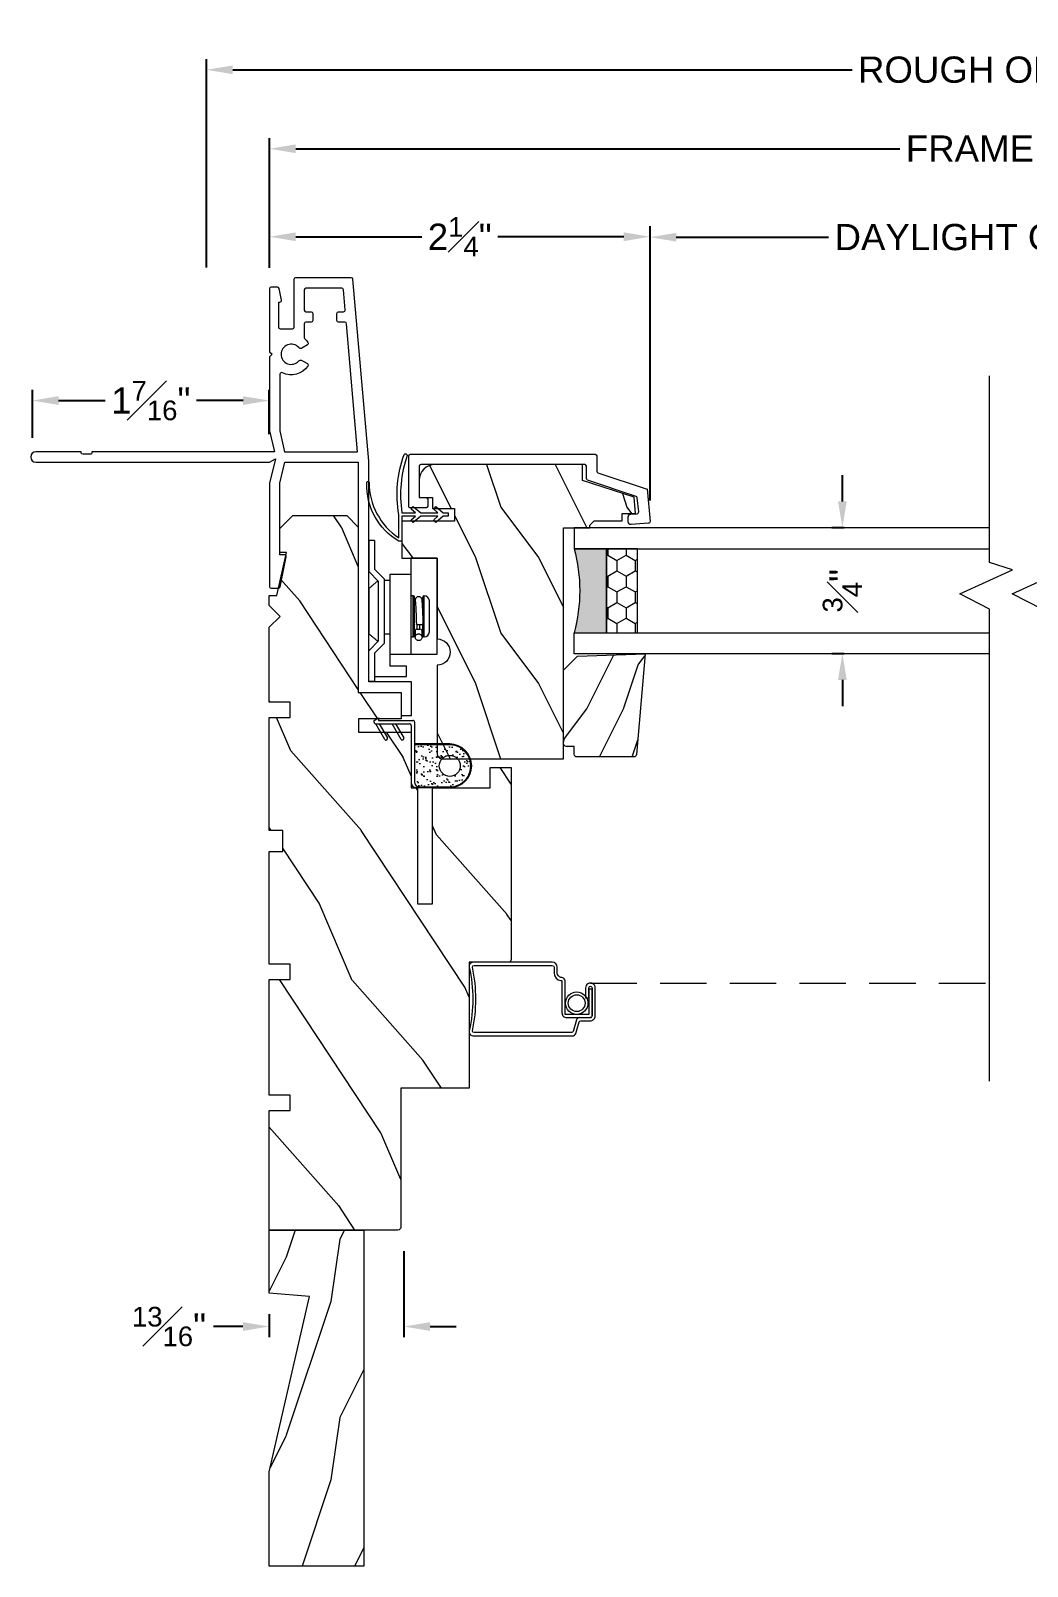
# Model space of a CAD drawing. Extents: x 73.7 to 85.4, y 9.6 to 19.6.
# Drawn here: x 73.71 to 79.63, y 10.5 to 19.63 of the extents above; entities that cross this region are included whole.
import ezdxf

# ---------------------------------------------------------------- set-up
doc = ezdxf.new("R2010")
doc.units = 0
doc.header["$MEASUREMENT"] = 0
doc.linetypes.add('DASHED', pattern=[0.4144736842105268, 0.2763157894736845, -0.1381578947368423])
doc.layers.get('0').update_dxf_attribs({"linetype": 'CONTINUOUS'})
doc.layers.get('DEFPOINTS').update_dxf_attribs({"linetype": 'CONTINUOUS'})
doc.layers.add('DIM', color=7, linetype='CONTINUOUS', lineweight=13)
doc.layers.add('PRODUCTS', color=7, linetype='CONTINUOUS', lineweight=13)
doc.styles.get("Standard").update_dxf_attribs({"font": 'arial.ttf'})
doc.dimstyles.get("Standard").update_dxf_attribs({"dimscale": 0, "dimtxt": 0.156, "dimasz": 0.156, "dimexe": 0.063, "dimexo": 0.125, "dimgap": 0.05, "dimtad": 0, "dimdec": 4, "dimzin": 0, "dimdsep": 46, "dimlunit": 4, "dimtxsty": 'Standard', "dimcen": 0.09, "dimclrd": 256, "dimclre": 256, "dimclrt": 256, "dimadec": 0, "dimazin": 0, "dimtfac": 0.75, "dimtdec": 4, "dimtix": 1, "dimtofl": 0, "dimtmove": 0, "dimatfit": 1, "dimfxl": 1, "dimfrac": 1, "dimtolj": 1, "dimtzin": 5, "dimarcsym": 0})

# ---------------------------------------------------------------- blocks, each defined once
blk = doc.blocks.new('*D16')
at = {"layer": 'DEFPOINTS', "color": 0, "ltscale": 2, "transparency": 16777216}
for p in [(75.12571604036648, 18.93250687789572), (75.12571604036648, 18.10010122941723), (84.00089860028726, 18.10010122941722)]:
    blk.add_point(p, dxfattribs=at)
at = {"layer": 'DIM', "lineweight": -2, "ltscale": 2, "transparency": 16777216}
for p, q in [((75.12571604036648, 18.22510122941723), (75.12571604036648, 18.99550687789571)), ((75.28171604036649, 18.93250687789572), (78.8742487989548, 18.93250687789572)), ((83.84489860028725, 18.93250687789572), (80.25236339649913, 18.93250687789572)), ((84.00089860028726, 18.22510122941722), (84.00089860028726, 18.99550687789571))]:
    blk.add_line(p, q, dxfattribs=at)
at = {"layer": 'DIM', "ltscale": 2, "transparency": 16777216}
for points in [[(75.28171604036649, 18.95850687789572), (75.28171604036649, 18.90650687789572), (75.12571604036648, 18.93250687789572)], [(83.84489860028725, 18.95850687789572), (83.84489860028725, 18.90650687789572), (84.00089860028726, 18.93250687789572)]]:
    blk.add_solid(points, dxfattribs=at)
at = {"layer": 'DIM', "ltscale": 2, "transparency": 16777216, "insert": (79.56330609772697, 18.93250687789572), "char_height": 0.156, "attachment_point": 5}
blk.add_mtext('\\A1;FRAME SIZE', dxfattribs=at)
blk = doc.blocks.new('*D17')
at = {"layer": 'DEFPOINTS', "color": 0, "ltscale": 2, "transparency": 16777216}
for p in [(84.3778749462655, 19.40202934499404), (74.75069482613033, 18.10089337408036), (84.3778749462655, 18.11034439579833)]:
    blk.add_point(p, dxfattribs=at)
at = {"layer": 'DIM', "lineweight": -2, "ltscale": 2, "transparency": 16777216}
for p, q in [((74.75069482613033, 18.22589337408036), (74.75069482613033, 19.46502934499404)), ((84.3778749462655, 18.23534439579833), (84.3778749462655, 19.46502934499404)), ((74.90669482613033, 19.40202934499404), (78.5902895857696, 19.40202934499404)), ((84.22187494626549, 19.40202934499404), (80.53632505643807, 19.40202934499404))]:
    blk.add_line(p, q, dxfattribs=at)
at = {"layer": 'DIM', "ltscale": 2, "transparency": 16777216}
for points in [[(74.90669482613033, 19.42802934499404), (74.90669482613033, 19.37602934499404), (74.75069482613033, 19.40202934499404)], [(84.22187494626549, 19.42802934499404), (84.22187494626549, 19.37602934499404), (84.3778749462655, 19.40202934499404)]]:
    blk.add_solid(points, dxfattribs=at)
at = {"layer": 'DIM', "ltscale": 2, "transparency": 16777216, "insert": (79.56330732110384, 19.40202934499404), "char_height": 0.156, "attachment_point": 5}
blk.add_mtext('\\A1;ROUGH OPENING', dxfattribs=at)
blk = doc.blocks.new('*D9')
at = {"layer": 'DEFPOINTS', "color": 0, "ltscale": 2, "transparency": 16777216}
for p in [(75.12571604036648, 18.40924144789862), (75.12571604036648, 18.10010122941723), (77.38846290660926, 16.71559813427264)]:
    blk.add_point(p, dxfattribs=at)
at = {"layer": 'DIM', "lineweight": -2, "ltscale": 2, "transparency": 16777216}
for p, q in [((75.12571604036648, 18.22510122941723), (75.12571604036648, 18.47224144789862)), ((77.38846290660926, 16.84059813427264), (77.38846290660926, 18.47224144789862)), ((75.28171604036649, 18.40924144789862), (76.03068497144149, 18.40924144789862)), ((77.23246290660926, 18.40924144789862), (76.48349397553424, 18.40924144789862))]:
    blk.add_line(p, q, dxfattribs=at)
at = {"layer": 'DIM', "ltscale": 2, "transparency": 16777216}
for points in [[(75.28171604036649, 18.43524144789862), (75.28171604036649, 18.38324144789862), (75.12571604036648, 18.40924144789862)], [(77.23246290660926, 18.43524144789862), (77.23246290660926, 18.38324144789862), (77.38846290660926, 18.40924144789862)]]:
    blk.add_solid(points, dxfattribs=at)
at = {"layer": 'DIM', "ltscale": 2, "transparency": 16777216, "insert": (76.25708947348787, 18.40924144789862), "char_height": 0.156, "attachment_point": 5}
blk.add_mtext('\\A1;2{\\H0.750000x;\\S1#4;}"', dxfattribs=at)
blk = doc.blocks.new('*D10')
at = {"layer": 'DEFPOINTS', "color": 0, "ltscale": 2, "transparency": 16777216}
for p in [(78.6683036958294, 16.67872182194077), (78.53253925632471, 15.92874210641377), (78.66830642373836, 15.92874210641377)]:
    blk.add_point(p, dxfattribs=at)
at = {"layer": 'DIM', "lineweight": -2, "ltscale": 2, "transparency": 16777216}
for p, q in [((78.53253925632471, 16.83472182194076), (78.53253925632471, 16.99072182194077)), ((78.5433036958294, 16.67872182194077), (78.46953925632471, 16.67872182194077)), ((78.54330642373836, 15.92874210641377), (78.46953925632471, 15.92874210641377)), ((78.53253925632471, 15.77274210641377), (78.53253925632471, 15.61674210641377))]:
    blk.add_line(p, q, dxfattribs=at)
at = {"layer": 'DIM', "ltscale": 2, "transparency": 16777216}
for points in [[(78.50653925632471, 16.83472182194076), (78.5585392563247, 16.83472182194076), (78.53253925632471, 16.67872182194077)], [(78.50653925632471, 15.77274210641377), (78.5585392563247, 15.77274210641377), (78.53253925632471, 15.92874210641377)]]:
    blk.add_solid(points, dxfattribs=at)
at = {"layer": 'DIM', "ltscale": 2, "transparency": 16777216, "insert": (78.53253925632471, 16.30373196417728), "char_height": 0.156, "attachment_point": 5, "rotation": 90}
blk.add_mtext('\\A1;{\\H1x;{\\H0.750000x;\\S3#4;}"}', dxfattribs=at)
blk = doc.blocks.new('*D11')
at = {"layer": 'DEFPOINTS', "color": 0, "ltscale": 2, "transparency": 16777216}
for p in [(81.73815173404415, 18.40624651162197), (77.38846290660926, 16.71559813427264), (81.73815173404415, 16.71559813426897)]:
    blk.add_point(p, dxfattribs=at)
at = {"layer": 'DIM', "lineweight": -2, "ltscale": 2, "transparency": 16777216}
for p, q in [((77.38846290660926, 16.84059813427264), (77.38846290660926, 18.46924651162197)), ((81.73815173404415, 16.84059813426897), (81.73815173404415, 18.46924651162197)), ((77.54446290660927, 18.40624651162197), (78.45078344583831, 18.40624651162197)), ((81.58215173404415, 18.40624651162197), (80.67583119481512, 18.40624651162197))]:
    blk.add_line(p, q, dxfattribs=at)
at = {"layer": 'DIM', "ltscale": 2, "transparency": 16777216}
for points in [[(77.54446290660927, 18.43224651162197), (77.54446290660927, 18.38024651162197), (77.38846290660926, 18.40624651162197)], [(81.58215173404415, 18.43224651162197), (81.58215173404415, 18.38024651162197), (81.73815173404415, 18.40624651162197)]]:
    blk.add_solid(points, dxfattribs=at)
at = {"layer": 'DIM', "ltscale": 2, "transparency": 16777216, "insert": (79.56330732032671, 18.40624651162197), "char_height": 0.156, "attachment_point": 5}
blk.add_mtext('\\A1;DAYLIGHT OPENING', dxfattribs=at)
blk = doc.blocks.new('*D14')
at = {"layer": 'DEFPOINTS', "color": 0, "transparency": 16777216}
for p in [(73.71558509083496, 17.43479287390238), (73.71558509083496, 17.08776427713687), (75.12438657524176, 17.11034497644532)]:
    blk.add_point(p, dxfattribs=at)
at = {"layer": 'DIM', "lineweight": -2, "transparency": 16777216}
for p, q in [((73.71558509083496, 17.21276427713687), (73.71558509083496, 17.49779287390238)), ((75.12438657524176, 17.23534497644532), (75.12438657524176, 17.49779287390238)), ((73.87158509083497, 17.43479287390238), (74.14814340466182, 17.43479287390238)), ((74.96838657524175, 17.43479287390238), (74.69182826141488, 17.43479287390238))]:
    blk.add_line(p, q, dxfattribs=at)
at = {"layer": 'DIM', "transparency": 16777216}
for points in [[(73.87158509083497, 17.46079287390238), (73.87158509083497, 17.40879287390238), (73.71558509083496, 17.43479287390238)], [(74.96838657524175, 17.46079287390238), (74.96838657524175, 17.40879287390238), (75.12438657524176, 17.43479287390238)]]:
    blk.add_solid(points, dxfattribs=at)
at = {"layer": 'DIM', "transparency": 16777216, "insert": (74.41998583303835, 17.43479287390238), "char_height": 0.156, "attachment_point": 5}
blk.add_mtext('\\A1;1{\\H0.750000x;\\S7#16;}"', dxfattribs=at)
blk = doc.blocks.new('3577- C-WC-Frame-Vert Profile BLOCK')
for points in [[(-0.4659999999996103, -1.244000000000199), (-0.4365037768262141, -1.369000000000028), (0, -1.369000000000028), (0, 0), (0.2539999999999623, 0), (0.2539999999999623, 0.1379999999999768), (0.3159999999999741, 0.1379999999999768), (0.3159999999999741, -0.06200000000001182), (0.06200000000001182, -0.06200000000001182), (0.06200000000001182, -1.375999999999976), (-0.0319718355377745, -2.456930070967076, -0.3871887601088884), (-0.04192848999576881, -2.466000000000008), (-0.3729999999997062, -2.465999999999951, -0.4142135623730951), (-0.3829999999996971, -2.45599999999996), (-0.3829999999996971, -2.171000000000276, 0.414213562373043), (-0.392999999999688, -2.161000000000286), (-0.4629999999996244, -2.161000000000286, 0.4142135623730951), (-0.4729999999996153, -2.171000000000276), (-0.4729999999996153, -2.32100000000014), (-0.4670029040022996, -2.32100000000014, -0.4740205020356507), (-0.4572018392470909, -2.332984724077789), (-0.4713768997028751, -2.402984724077726, -0.356833230770885), (-0.4811779644580838, -2.411000000000058), (-0.5179999999995175, -2.411000000000058, -0.4142135623730951), (-0.5279999999995084, -2.401000000000067), (-0.5279999999995084, -2.026000000000465), (-0.5129999999995221, -2.011000000000422), (-0.5279999999995084, -1.996000000000436), (-0.5279999999995084, -1.556990195135768, -0.04938898902105721), (-0.5278058067564189, -1.555029033784422), (-0.4992830953352154, -1.430999999999983), (-1.583999999998468, -1.430999999999983), (-1.583999999998468, -1.425999999999988, 0.4142135623731992), (-1.593999999998459, -1.415999999999997), (-1.637999999998442, -1.415999999999997, 0.4142135623730951), (-1.647999999998433, -1.425999999999988), (-1.647999999998433, -1.430999999999983), (-1.916999999998154, -1.430999999999983, -0.9999999999989393), (-1.916999999998154, -1.369000000000028), (-0.5275316216551005, -1.369000000000028), (-0.4928906055037032, -1.389000000000067), (-0.5279999999995084, -1.244000000000142), (-0.5279999999995084, -0.6290000000000191, -0.414213562373147), (-0.5179999999995175, -0.6190000000000282), (-0.4741896023439836, -0.6190000000000282, -0.3572261466048653), (-0.4643857804598497, -0.6270289402685876), (-0.4281757554825276, -0.8071333935417897, -0.4703402862644739), (-0.4379999999995334, -0.8190000000000168), (-0.4659999999996103, -0.8190000000000168)], [(-0.30239254687109, -1.955223660930926, 0.4406487575339165), (-0.2992133099846228, -1.940810139651376, 0.3662473251387003), (-0.4516818181813846, -1.900960797744915, -0.551932892222722), (-0.4659999999996103, -1.891941191002672), (-0.4659999999996103, -1.556990195135768, -0.04938898902115872), (-0.4658058067565207, -1.555029033784422), (-0.4379999999996471, -1.430999999999983), (-0.005407572093588442, -1.430999999999983), (-0.06958098088597353, -2.192930070967293, -0.3871887601088884), (-0.07953763534402469, -2.202000000000226), (-0.117024036853536, -2.202000000000226, 0.414213562373121), (-0.1270240368535269, -2.212000000000216), (-0.1270240368535269, -2.25400000000019, 0.4142135623731212), (-0.117024036853536, -2.264000000000181), (-0.0871974190214928, -2.264000000000181, -0.4417648538639267), (-0.07724076456349849, -2.27493007096723), (-0.08845020409148674, -2.394930070967121, -0.3871887601088884), (-0.09840685854948106, -2.404000000000053), (-0.3109999999997513, -2.404000000000053, -0.4142135623729389), (-0.3209999999997422, -2.394000000000062), (-0.3209999999997422, -2.274000000000171, -0.4142135623730951), (-0.3109999999997513, -2.264000000000181), (-0.2809999999997785, -2.264000000000181, 0.4142135623730951), (-0.2709999999997876, -2.25400000000019), (-0.2709999999997876, -2.212000000000216, 0.4142135623730951), (-0.2809999999997785, -2.202000000000226), (-0.3109999999997513, -2.202000000000226, -0.414213562373069), (-0.3209999999997422, -2.192000000000235), (-0.3209999999997422, -2.10938699101024, -0.2134217652832862), (-0.3176666666664119, -2.101933431085229, 0.05707814511781176), (-0.2992133099846228, -2.081189860349525, 0.4406487575335143), (-0.30239254687109, -2.066776339069975), (-0.3353603896929371, -2.047742346142115, 0.3563939586925249), (-0.3540883117542535, -2.050786181759179, -2.636887572711157), (-0.3540883117543103, -1.971213818241665, 0.3563939586924472), (-0.3353603896929371, -1.974257653858729)]]:
    blk.add_lwpolyline(points, format="xyb", close=True)
blk = doc.blocks.new('Sash-Profile-C-WC Narrow BLOCK')
at = {"ltscale": 2}
h = blk.add_hatch(dxfattribs=at)
h.set_pattern_fill('WOOD1', color=256, scale=0.75, style=0)
h.set_pattern_definition([(216.8699, (0.3, 0.75), (2.249999938368339, 1.500000092447488), [0.375, -3.375]), (206.5651, (0.75, 0.5249999999999999), (-0.7499993684556807, -0.7500009820472855), [0.8385255, -0.8385255]), (198.4349, (0.75, 0.15), (-1.500000325944721, -0.749998802417031), [0.474342, -1.8973665])])
edge = h.paths.add_edge_path()
edge.add_line((-0.375, -0.326000000000036), (-0.3749999999999716, -0.4822504272460861))
edge.add_line((-0.3749999999999716, -0.4822504272460861), (-0.3597188162640634, -0.4822504272460861))
edge.add_line((-0.3597188162640634, -0.4822504272460861), (-0.3347188162640578, -0.5072504272460634))
edge.add_line((-0.3347188162640578, -0.5072504272460634), (-0.3347188162640578, -0.6739999999999924))
edge.add_line((-0.3347188162640578, -0.6739999999999924), (-0.2899999999999636, -0.6739999999999924))
edge.add_line((-0.2899999999999636, -0.6739999999999924), (-0.2899999999999636, -0.7537784979566737))
edge.add_line((-0.2899999999999636, -0.7537784979566737), (-0.1938173452905971, -0.7463158852398095))
edge.add_line((-0.1938173452905971, -0.7463158852398095), (-0.09399999999996567, -0.4390000000000072))
edge.add_line((-0.09399999999996567, -0.4390000000000072), (2.842170943040401e-14, -0.4390000000000072))
edge.add_line((2.842170943040401e-14, -0.4390000000000072), (0, 0.4390000000000072))
edge.add_arc((-0.09399999999999673, 0.4390000000000045), 0.09399999999999673, 1.624113028832491e-12, 89.9999999999984)
edge.add_line((-0.09399999999999409, 0.5330000000000013), (-0.1949999999999648, 0.5330000000000013))
edge.add_line((-0.1949999999999648, 0.5330000000000013), (-0.1949999999999648, 0.4529999999999887))
edge.add_line((-0.1949999999999648, 0.4529999999999887), (-0.2609999999999673, 0.4529999999999887))
edge.add_line((-0.2609999999999673, 0.4529999999999887), (-0.2609999999999673, 0.3229999999999933))
edge.add_line((-0.2609999999999673, 0.3229999999999933), (-0.3359999999999559, 0.3229999999999933))
edge.add_line((-0.3359999999999559, 0.3229999999999933), (-0.3359999999999559, 0.6350000000000051))
edge.add_line((-0.3359999999999559, 0.6350000000000051), (-0.5569999999999595, 0.6350000000000051))
edge.add_line((-0.5569999999999595, 0.6350000000000051), (-0.5569999999999595, 0.4260000000000019))
edge.add_line((-0.5569999999999595, 0.4260000000000019), (-1.037000000000035, 0.4260000000000019))
edge.add_arc((-1.115000000000038, 0.4260000000000019), 0.07800000000000296, -180, 0, ccw=False)
edge.add_line((-1.19300000000004, 0.4260000000000019), (-1.717999999999989, 0.4260000000000304))
edge.add_arc((-1.717999999999995, 0.3940000000000249), 0.03200000000000541, 89.99999999999046, 180.0000000000094)
edge.add_line((-1.75, 0.3940000000000197), (-1.749999999999972, -0.3260000000000076))
edge.add_line((-1.749999999999972, -0.3260000000000076), (-0.375, -0.326000000000036))
at = {"linetype": 'Continuous'}
blk.add_lwpolyline([(-0.375, -0.326000000000036), (-0.3749999999999716, -0.4822504272460861), (-0.3597188162640634, -0.4822504272460861), (-0.3347188162640578, -0.5072504272460634), (-0.3347188162640578, -0.6739999999999924), (-0.2899999999999636, -0.6739999999999924), (-0.2899999999999636, -0.7537784979566737), (-0.1938173452905971, -0.7463158852398095), (-0.09399999999996567, -0.4390000000000072), (2.842170943040401e-14, -0.4390000000000072), (0, 0.4390000000000072, 0.4142135623730786), (-0.09399999999999409, 0.5330000000000013), (-0.1949999999999648, 0.5330000000000013), (-0.1949999999999648, 0.4529999999999887), (-0.2609999999999673, 0.4529999999999887), (-0.2609999999999673, 0.3229999999999933), (-0.3359999999999559, 0.3229999999999933), (-0.3359999999999559, 0.6350000000000051), (-0.5569999999999595, 0.6350000000000051), (-0.5569999999999595, 0.4260000000000019), (-1.037000000000035, 0.4260000000000019, -1), (-1.19300000000004, 0.4260000000000019), (-1.717999999999989, 0.4260000000000304, 0.4142135623731917), (-1.75, 0.3940000000000197), (-1.749999999999972, -0.3260000000000076)], format="xyb", close=True, dxfattribs=at)
blk = doc.blocks.new('3566-Sash-Narrow BLOCK')
blk.add_lwpolyline([(-0.1452602907973528, -0.8588859472698935), (-0.1443570350916161, -0.8588072347461875), (-0.3381236048428207, -0.8756926589046614, -0.4203264625170721), (-0.3489816609256025, -0.8664506203914115), (-0.3562143223697944, -0.7630187429303845, -0.4348123749609328), (-0.3402866417665109, -0.745938396628155), (-0.3102762109102741, -0.745938396628155, -0.3939104756149421), (-0.2943485303069906, -0.7607911990779002), (-0.2916685941539754, -0.7991160715913601, 0.4203264625170764), (-0.2808105380711936, -0.8083581101046136), (-0.1972215707850182, -0.800266544044927, 0.2965835828286902), (-0.188713746331473, -0.7934825905182947), (-0.09255150775646825, -0.5042889654842106, -0.3230253044241456), (-0.08308218158319391, -0.497458582901853), (-0.00997910898499299, -0.4974585829018565, 0.4142135623731037), (0, -0.4874794739168635), (0, 0.4874794739168635, 0.4142135623730951), (-0.00997910898499299, 0.497458582901853), (-0.1856114271208753, 0.497458582901853, 0.4142135623730993), (-0.1955905361058399, 0.4874794739168635), (-0.1955905361058399, 0.4605358796573853, -0.4142135623731004), (-0.2115571104818343, 0.4445693052813979), (-0.2414944374368133, 0.4445693052813979, -0.4142135623730869), (-0.2574610118128078, 0.4605358796573853), (-0.2574610118128078, 0.5493499496238137, -0.4142135623731037), (-0.2474819028278148, 0.5593290586088031), (0.0518913667219465, 0.5593290586088031, -0.4142135623730951), (0.06187047570693949, 0.5493499496238137), (0.06187047570693949, -0.5493499496238137, -0.4142135623730951), (0.0518913667219465, -0.5593290586088031), (-0.03845600471200328, -0.5593290586088031, 0.328454825572407), (-0.04798532591232174, -0.5663459634152588)], format="xyb", close=True)
blk = doc.blocks.new('C-WC-Sash WS BLOCK')
at = {"linetype": 'Continuous'}
blk.add_lwpolyline([(0.1695594787597656, 0), (0.1695594787597656, -0.08043418959009063), (0.1910781860351562, -0.05503368377685458), (0.2069091796875, -0.06725406646728516), (0.1695613861083984, -0.1113424301147452), (0.1695613861083984, -0.2140903472900391), (0.1910781860351562, -0.1886920928955078), (0.2069091796875, -0.2009124755859375), (0.1695613861083984, -0.2450008392333984), (0.1695613861083984, -0.2750015258789062), (0.1495609283447266, -0.2750015258789062), (0.1495609283447266, -0.2450008392333984), (0.112213134765625, -0.2009124755859375), (0.1280441284179688, -0.1886920928955078), (0.1495609283447266, -0.21409034729004), (0.1495609283447266, -0.1113424301147479), (0.112213134765625, -0.06725406646728427), (0.1280441284179688, -0.05503368377685458), (0.1495609283447266, -0.0804319381713885), (0.1495609283447266, -8.881784197001252e-16), (0, 0), (0, 0.01899909973144531, -0.2689186551245049), (0.3458986282348633, 0.2095889474290482, -0.8383699535702687), (0.3513813018798828, 0.1949071313279731, 0.2502957280725493), (0.02000045776367188, 0.01899909973144531), (0.158787727355957, 0.01899909973144531, -0.1315983022414413), (0.5167245864868164, -0.01290893554687411, -0.6866385704411319), (0.5112552642822266, -0.03154945373535156, 0.1242058799348433)], format="xyb", close=True, dxfattribs=at)
blk = doc.blocks.new('Weather Strip-Casement Frame-Vert BLOCK')
h = blk.add_hatch()
h.set_pattern_fill('AR-SAND', color=256, scale=0.03, style=0)
h.set_pattern_definition([(37.50000000000001, (-277.8777295655356, 6.981486637016759), (-0.001889800743288245, 0.05780471307039476), [0, -0.0456, 0, -0.051, 0, -0.04875]), (7.499999999999999, (-277.8777295655356, 6.981486637016759), (0.05309330115803181, 0.0846643819568922), [0, -0.0246, 0, -0.0411, 0, -0.01575]), (327.5, (-277.9146295655356, 6.981486637016759), (0.09342425585254485, 0.0001697716061089483), [0, -0.015, 0, -0.054, 0, -0.0705]), (317.5, (-277.9146295655356, 6.981486637016759), (0.0901837981371688, 0.02633026694802748), [0, -0.0075, 0, -0.03539999999999999, 0, -0.0405])])
h.paths.add_polyline_path([(-0.02000052981611045, 0.3349997537410001, 0.4142135623730949), (-0.05000186221292324, 0.3650010861378129), (-0.2300041855963204, 0.3650010861329958, 1), (-0.2300041855930307, 0.1150001854227881), (-0.02000052982094759, 0.1150001854373413)])
h.paths.add_polyline_path([(-0.2925041855929749, 0.2400006357778919, -1), (-0.1675041855929749, 0.2400006357778919, -1)], flags=16)
at = {"linetype": 'Continuous'}
for p, q in [((-0.2300003708746772, 0.3699983575549828), (-0.03000079473144979, 0.3699983575549828)), ((-0.05000132455239736, 0.3650010861329953), (-0.230002278230188, 0.3650010861329953)), ((-0.02000052982094758, -0.02000052982097422), (-0.02000052982094758, 0.3350002914015366)), ((0, -8.881784197001252e-16), (0, 0.3400013775345307)), ((-0.230002278230188, 0.1150001854373413), (-0.02000052982094758, 0.1150001854373413)), ((-0.2300003708746772, 0.1099990993043445), (-0.02000052982094758, 0.1099990993043445)), ((0.09260210974713345, -0.010000264910488), (0.04437844052495166, 0.07292201565091005)), ((0.04812448673595782, 0.0854914884260598), (0.04958933576347135, 0.08622772765082587)), ((0.05877706722901621, 0.08348685779075105), (0.1131462358869157, -0.010000264910488)), ((0.1894557149139473, -0.010000264910488), (0.1415353152170269, 0.07239940024265756)), ((0.1447225062651682, 0.08466369613707503), (0.146250298024313, 0.08557159735725328)), ((0.1558729065449143, 0.0830691469352498), (0.2099998410537296, -0.010000264910488)), ((0.1938502619964879, -0.03000079473146045), (-0.01000026491044537, -0.03000079473146045)), ((0.2099998410537296, -0.010000264910488), (0.01000026491050221, -0.010000264910488)), ((0.2200001059642318, -0.03000079473146045), (0.1938502619964879, -0.04478089253641304)), ((0.1938502619964879, -0.04478089253641304), (0.1938502619964879, -0.03000079473146045)), ((0.2200001059642318, -0.02000052982097422), (0.2200001059642318, -0.03000079473146045))]:
    blk.add_line(p, q, dxfattribs=at)
blk.add_circle((-0.2300041855929749, 0.2400006357778919), 0.0625)
for centre, radius, start, end in [((-0.2300003708746772, 0.2399987284296632), 0.129999629125319, 90, 270), ((-0.0300013324590509, 0.3399989323566128), 0.0300013325586931, 0.004669738411206273, 89.99897306156967), ((-0.2300041855929749, 0.2400006357778919), 0.1250004503551038, 89.99999999666495, 270.0008742675488), ((-0.05000186221292324, 0.3349997537410001), 0.03000133239681281, 0.001026810377740836, 89.99897318962074), ((0.009999358653203672, -9.062573118612249e-07), 0.009999358694243463, 179.9948071950625, 270.0051928049315), ((0.0521579947732107, 0.077446444426295), 0.008999551102398041, 116.6276099089377, 210.1814022692647), ((0.05272367277166268, 0.07996477367681276), 0.007003474920470402, 30.19239483999417, 116.5859789642918), ((0.1493146305234063, 0.07692403065390341), 0.00899944592708047, 120.6816456020791, 210.1832767663523), ((0.1498208065897302, 0.07954917223716684), 0.007001295290346456, 30.18280166815399, 120.66238333239), ((-0.01000117116780075, -0.02000143607828697), 0.009999358694243463, 179.9948071950625, 270.0051928049315), ((0.2100007473110281, -0.01999962356366325), 0.009999358694242573, 359.9948071950623, 90.00519280493148)]:
    blk.add_arc(centre, radius, start, end, dxfattribs=at)
blk = doc.blocks.new('Screen-Frame Aluminum BLOCK')
blk.add_lwpolyline([(0.1086269361397569, -0.630270928801167, 0.333390721706602), (0.09435402392884384, -0.6111084533489475), (0.026136456105462, -0.5907202733011445, -0.3343656451637382), (0.01900000000000546, -0.5811390355750348), (0.01900000000000546, -0.003000000000042746, -0.3796156333285436), (0.03000000000000114, 0.007999999999981355, 0.1096236335789763), (0.4080000000000155, 0.007999999999981355, -0.3819406603298541), (0.4190000000000111, -0.003000000000014325), (0.4190000000000111, -0.4664841322398274, -0.3793587876943186), (0.4080000000000155, -0.4774841322398515), (0.3749778618868618, -0.4774841322398515, 0.3879487536236223), (0.3292287432446983, -0.5186501202151987, -0.450039698228427), (0.3222279288151242, -0.5244841322398486), (0.1376269361397533, -0.5244841322398486, 0.428927624524485), (0.1086269361397569, -0.5534841322398449), (0.1086269361397569, -0.6944841322398361, 0.4649657458081206), (0.1176269361397715, -0.7034841322398222), (0.2768601893226048, -0.7034841322398222), (0.2768601893226048, -0.6844841322398452), (0.1276269361397624, -0.6844841322398452), (0.1276269361397624, -0.5434841322398256), (0.3180000000000121, -0.5434841322398256, 0.4500136066845264), (0.3480000000000132, -0.5184841322398483, -0.3297948542621193), (0.3740000000000236, -0.4964841322398286), (0.4080000000000155, -0.4964841322398286, 0.414213562373095), (0.4380000000000166, -0.4664841322398274), (0.4380000000000166, -2.208886081689343e-05, 0.500619868924907), (0.4070486091093528, 0.02696364646840266, -0.1115300309248687), (0.0309559130529351, 0.02698476663633187, 0.4975730943278163), (0, 0), (0, -0.5875874011301505, 0.3314939011365562), (0.01427291221020255, -0.6067498765821426), (0.08249048003466442, -0.6271380566331004, -0.331493901136544), (0.08962693613975148, -0.6367192943590965), (0.0896269361397799, -0.6924841322398549, 0.414213562373095), (0.1196269361397526, -0.7224841322398561), (0.2842279288151133, -0.7224841322398277, 1.054015662654757), (0.2842279288151133, -0.6654841322398397), (0.2262626903878697, -0.6654841322398397), (0.2262626903878697, -0.6844841322398452), (0.285227928815118, -0.6844841322398452, -1.067592559345529), (0.285227928815118, -0.7034841322398222), (0.1186269361397763, -0.7034841322398506, -0.4292392643948575), (0.1086269361397569, -0.6924841322398265)], format="xyb")
at = {"ltscale": 2}
blk.add_circle((0.194261323917658, -0.6122554400368161), 0.06663438777788927, dxfattribs=at)
blk.add_circle((0.194261323917658, -0.6122554400368161), 0.049809)
blk = doc.blocks.new('FRCH CSMT ADJ STUD')
at = {"ltscale": 2}
for p, q in [((-0.733877711198204, 0.3930453482698653), (-0.7338777111982039, 0.4279971932046322)), ((-0.7338777111982039, 0.4279971932046322), (-0.549622383823646, 0.4279971932046323)), ((-0.1813917844220327, 0.4279971932046323), (-0.4474660435608371, 0.4279971932046323)), ((0.1060185324658391, 0.4279971932046323), (-0.07923544415922379, 0.4279971932046323)), ((-0.5699591116182319, 0.1777073925338613), (-0.5699591116182319, 0.02099750563802082)), ((-4.295824567235318e-06, 0.02099750563800661), (-4.295824567179807e-06, 0.1777097104814089)), ((-0.5699591116182319, 0.02099750563802082), (-4.295824567235318e-06, 0.02099750563800661))]:
    blk.add_line(p, q, dxfattribs=at)
at = {"linetype": 'Continuous', "lineweight": 15}
for p, q in [((-0.5641008938146683, 0.3930453482698653), (-0.733877711198204, 0.3930453482698653)), ((-0.5051782444725745, 0.3341212342024704), (-0.5641008938146683, 0.3930453482698653)), ((-0.549622383823646, 0.4279971932046323), (-0.4906997344815522, 0.3690754226968096)), ((-0.4906997344815522, 0.3690754226968096), (-0.1381580935022271, 0.3690754226968096)), ((-0.1381580935022271, 0.3690754226968096), (-0.07923544415922379, 0.4279971932046323)), ((-0.1236795835112048, 0.3341212342024704), (-0.0647569341682015, 0.3930453482698653)), ((0.1060185324658391, 0.3930453482698653), (-0.0647569341682015, 0.3930453482698653)), ((0.1060185324658391, 0.3930453482698653), (0.1060185324658391, 0.4279971932046323)), ((-0.09589317145042742, 0.3025441148076737), (-0.6422143813645675, 0.3025441148076737)), ((-0.5051782444725745, 0.3341212342024704), (-0.1236795835112048, 0.3341212342024704)), ((-0.449969843837664, 0.3341212342024704), (-0.449969843837664, 0.3025441148076737)), ((-0.1318442515258198, 0.3025441148076737), (-0.1318442515258198, 0.3341212342024704)), ((-0.09589317145042742, 0.1777073925338613), (-0.09589317145042742, 0.3025441148076737)), ((-4.295824567179807e-06, 0.1777097104814089), (-0.5699591116182319, 0.1777073925338613)), ((-0.4673980162834255, 0.1633460605130352), (-0.2843036296472405, 0.1633460605130352)), ((-0.4673980162834255, 0.09943016491750711), (-0.2843036296472405, 0.09943016491750711)), ((-0.4673980162834255, 0.09743345230639022), (-0.4508809025565483, 0.09743345230639022)), ((-0.4604074715289812, 0.1563552228139855), (-0.2307093555528468, 0.1563552228139855)), ((-0.4604074715289812, 0.1064210026163295), (-0.3943214399260455, 0.1064210026163295)), ((-0.4508809025565483, 0.09743345230639022), (-0.2237185178528875, 0.09743345230639022)), ((-0.4224573352831271, 0.1393784784993244), (-0.3962050757964448, 0.1393784784993244)), ((-0.4224573352831271, 0.1233977469309906), (-0.3977131562724594, 0.1233977469309906)), ((-0.3125859974662148, 0.1064210026163295), (-0.2307093555528468, 0.1064210026163295)), ((-0.2843036296472405, 0.1633460605130352), (-0.2237185178528875, 0.1633460605130352)), ((-0.2843036296472405, 0.09943016491750711), (-0.2237185178528875, 0.09943016491750711)), ((-0.4374376599308221, 0.06747104534018433), (-0.2536791671491869, 0.06747104534018433))]:
    blk.add_line(p, q, dxfattribs=at)
at = {"linetype": 'Continuous'}
for p, q in [((-0.7024286147629937, 0.3930453482698653), (-0.7024286147629937, 0.2023733760117921)), ((-0.6422143813646244, 0.2023733760117921), (-0.6422143813645675, 0.3025441148076737)), ((-0.5699591116182319, 0.3025441148076737), (-0.5699591116182319, 0.1777073925338613)), ((-0.7024286147629937, 0.2023733760117921), (-0.6422143813646244, 0.2023733760117921))]:
    blk.add_line(p, q, dxfattribs=at)
at = {"linetype": 'Continuous', "lineweight": 15}
for centre, radius, start, end in [((-0.4604073422925126, 0.1633461418857536), 0.00699081193098196, 180.000000000057, 269.9999999998371), ((-0.4604073422925126, 0.09943014708822773), 0.006990811930962446, 89.99999999998046, 179.9999999999707), ((-0.4374375316620558, 0.09743277225105373), 0.02996062256126509, 180.0000000000342, 270.0000000000196), ((-0.439434906500594, 0.1393776438364824), 0.01697768611802834, 1.302755197527456e-11, 90.00000000007164), ((-0.439434906500594, 0.1233986451374989), 0.01697768611806737, 270.0000000000456, 359.9999999999886), ((-0.2516816717825918, 0.1393776438367098), 0.01697768611803184, 89.99999999996743, 140.2938827486387), ((-0.2516816717825918, 0.1233986451374989), 0.01697768611807091, 237.7855435211641, 269.9999999999674), ((-0.2536790466202206, 0.09743277225105373), 0.02996062256126509, 270, 359.9999999999935), ((-0.2307092359897638, 0.1633461418857536), 0.006990811930981073, 270.0000000001954, 0), ((-0.2307092359897638, 0.09943014708822773), 0.006990811930962446, 5.862398388873555e-11, 89.99999999998697)]:
    blk.add_arc(centre, radius, start, end, dxfattribs=at)
for points in [[(-0.4474660435608371, 0.4279971932046323), (-0.4949726291625325, 0.3733477314883515)], [(-0.1338851988212468, 0.3733477314883515), (-0.1813917844220327, 0.4279971932046323)], [(-0.4673980162834255, 0.1777073925338613), (-0.4673980162834255, 0.1633460605130352)], [(-0.4673980162834255, 0.09943016491750711), (-0.4673980162834255, 0.09743345230639022)], [(-0.4224573352831271, 0.1393784784993244), (-0.4224573352831271, 0.1233977469309906)], [(-0.2237185178528875, 0.1633460605130352), (-0.2237185178528875, 0.1777073925338613)], [(-0.2237185178528875, 0.09743345230639022), (-0.2237185178528875, 0.09943016491750711)]]:
    blk.add_open_spline(points, degree=1, dxfattribs=at)
for points, knots in [([(-0.4695637581162941, 0.1106230046257082), (-0.4673300025706908, 0.1108514263907949), (-0.4628623550825637, 0.1113082838687518), (-0.4569197529518192, 0.1148423105591831), (-0.4524025476321754, 0.12004247581784), (-0.4498239102986759, 0.1265346156269374), (-0.4494716829759113, 0.133528701606096), (-0.4513871161353222, 0.1402517491405746), (-0.4553543516731793, 0.1459403484245598), (-0.4609236200067812, 0.1499582558326296), (-0.4674704429881444, 0.1518465240701374), (-0.4742550350475199, 0.1513985569758773), (-0.4805120750634728, 0.1486583329822082), (-0.4855368309736718, 0.143939167773155), (-0.4887628226497895, 0.1377721977844288), (-0.4898264079475325, 0.1308519813417064), (-0.4886071082565309, 0.1239614669639053), (-0.485242900025753, 0.117865785541639), (-0.4801132811163029, 0.1132982914132157), (-0.4745778342767721, 0.1109413506780896), (-0.4709573469663724, 0.1107114842368304), (-0.4695637581162941, 0.1106230046257082)], [0, 0, 0, 0, 0.05368781634054198, 0.1073789109435614, 0.1610586530363781, 0.214748121451623, 0.2684490220066147, 0.3221294816612404, 0.3758149245879846, 0.4295099712864265, 0.4831981792369858, 0.5368833922952438, 0.5905754291276971, 0.6442685009359376, 0.6979564744960814, 0.751642481388677, 0.8053364679971219, 0.8590276191957952, 0.9127063110869201, 0.9663991332685479, 1, 1, 1, 1]), ([(-0.4277924482631192, 0.1515673309540801), (-0.4367168247491122, 0.1515671977256119), (-0.4570978484399006, 0.1515668934653007), (-0.4650878939019663, 0.1515686737652544), (-0.4695792841967545, 0.151569674513425)], [0, 0, 0, 0, 0.4378767534096087, 0.9999999999999999, 0.9999999999999999, 0.9999999999999999, 0.9999999999999999]), ([(-0.4695786983075436, 0.1106230046257082), (-0.4650957592276086, 0.1106217077763034), (-0.4572171810387431, 0.110619428617369), (-0.4370594923394151, 0.110621927581164), (-0.4283716003811264, 0.1106230046257082)], [0, 0, 0, 0, 0.5690035654494866, 0.9999999999999999, 0.9999999999999999, 0.9999999999999999, 0.9999999999999999]), ([(-0.3903142462923483, 0.1036837252338358), (-0.3909404391088742, 0.1037564178700308), (-0.3921928039499676, 0.1039018007290764), (-0.3939892044637077, 0.1070156515265666), (-0.395465957432009, 0.1118909651322468), (-0.39646649836601, 0.1181858329923529), (-0.39687554127255, 0.1251387079964701), (-0.3966471050635505, 0.1319699235329921), (-0.3958072948672111, 0.1379450539986777), (-0.3944483255918954, 0.1422438117858604), (-0.3930098312512769, 0.1445004553197435), (-0.3920601759455735, 0.1443353802653604), (-0.3917350291804382, 0.1442788612109638)], [0, 0, 0, 0, 0.1050373923887375, 0.2100712970421437, 0.3151063941056925, 0.4201434843703979, 0.5251635917309068, 0.6302088822376245, 0.7352352740047806, 0.8402836991428156, 0.9453156970372283, 1, 1, 1, 1]), ([(-0.2502080627282908, 0.1514337480680155), (-0.2511998705877545, 0.1512658847934603), (-0.2531856706919484, 0.1509297885374821), (-0.2629583752432723, 0.1501102948359261), (-0.2775480759528932, 0.1491385458930239), (-0.2972564978118157, 0.1480871470835012), (-0.3204324645149086, 0.1470601227394894), (-0.3446859219675957, 0.1461075415256659), (-0.3689978548191561, 0.1452460622183338), (-0.3842062865697358, 0.1447943482314571), (-0.39177779913922, 0.1445694625767686)], [0, 0, 0, 0, 0.123720622526385, 0.2477137308903662, 0.3732382027048092, 0.5025470837725086, 0.6359285611940473, 0.7646533906780976, 0.8828327706483022, 1, 1, 1, 1]), ([(-0.390601332319477, 0.1036415411647198), (-0.3829708103740472, 0.1038679374994302), (-0.3676497056185895, 0.1043225121650124), (-0.3431929036542556, 0.1051889052980499), (-0.3188329397763141, 0.1061457917250976), (-0.2955879207748353, 0.1071779420985735), (-0.2758539548568137, 0.1082318319913469), (-0.2612802952654079, 0.1092027719312085), (-0.2515548683450675, 0.1100235490400649), (-0.249625811561657, 0.1103577052583518), (-0.2486624853027593, 0.1105245751309525)], [0, 0, 0, 0, 0.1174909276676228, 0.2359066422092709, 0.3647885680278, 0.4982220210920066, 0.627475186858614, 0.752840515058106, 0.8765742803530168, 1, 1, 1, 1]), ([(-0.248586905511786, 0.1514360916275876), (-0.2489232876715164, 0.1515691593651667), (-0.2494520745540854, 0.1517783395263308), (-0.2596197735120427, 0.1516786118345266), (-0.2633193987540494, 0.151642324854933)], [0, 0, 0, 0, 0.636139380610988, 1, 1, 1, 1]), ([(-0.2497841714221636, 0.1104284891955416), (-0.2483018098055823, 0.1105172931927285), (-0.2452435108562554, 0.1107005070377767), (-0.2407234108014222, 0.1122432446145325), (-0.2365007028793684, 0.1148129959135389), (-0.2329624941767747, 0.1183744343547772), (-0.2304169362915331, 0.1226078398319572), (-0.228992086130404, 0.1271202806988043), (-0.2286280686794839, 0.13152790234561), (-0.2292610215127411, 0.136607104389654), (-0.2315239149748436, 0.1421133368155409), (-0.2361370454373741, 0.147288174028958), (-0.2422171207854831, 0.1508193060776506), (-0.2468303626974944, 0.1512817404441051), (-0.2491183076063521, 0.1515110855282131)], [0, 0, 0, 0, 0.06967880178403539, 0.1437561550381299, 0.2208065131544275, 0.2988200394880001, 0.3756078148798553, 0.4490819536326339, 0.5175999616200336, 0.5801537152945209, 0.6862255622024757, 0.7883820047392182, 0.8950477074380502, 1, 1, 1, 1])]:
    blk.add_open_spline(points, degree=3, knots=knots, dxfattribs=at)
blk = doc.blocks.new('*D20')
at = {"layer": 'DEFPOINTS', "color": 0, "ltscale": 2, "transparency": 16777216}
for p in [(75.92471384542438, 12.5010954760311), (75.1237163073943, 12.12610318254215), (75.1237163073943, 11.92722027428716)]:
    blk.add_point(p, dxfattribs=at)
at = {"layer": 'DIM', "lineweight": -2, "ltscale": 2, "transparency": 16777216}
for p, q in [((75.92471384542438, 12.3760954760311), (75.92471384542438, 11.86422027428716)), ((75.1237163073943, 12.00110318254215), (75.1237163073943, 11.86422027428716)), ((74.9677163073943, 11.92722027428716), (74.79171630739431, 11.92722027428716)), ((76.08071384542438, 11.92722027428716), (76.23671384542438, 11.92722027428716))]:
    blk.add_line(p, q, dxfattribs=at)
at = {"layer": 'DIM', "ltscale": 2, "transparency": 16777216}
for points in [[(74.9677163073943, 11.95322027428716), (74.9677163073943, 11.90122027428716), (75.1237163073943, 11.92722027428716)], [(76.08071384542438, 11.95322027428716), (76.08071384542438, 11.90122027428716), (75.92471384542438, 11.92722027428716)]]:
    blk.add_solid(points, dxfattribs=at)
at = {"layer": 'DIM', "ltscale": 2, "transparency": 16777216, "insert": (74.5281873169441, 11.92722027428716), "char_height": 0.156, "attachment_point": 5}
blk.add_mtext('\\A1;{\\H1x;{\\H0.750000x;\\S13#16;}"}', dxfattribs=at)
blk = doc.blocks.new('Frame-Contemporary Profile-C-WC 4.563 Jamb BLOCK')
at = {"ltscale": 2}
h = blk.add_hatch(dxfattribs=at)
h.set_pattern_fill('WOOD1', color=256, angle=30)
h.set_pattern_definition([(246.8699, (-380.4343409115642, 7.924486547958937), (1.598076078555546, 3.232050873230267), [0.5, -4.5]), (236.5651, (-379.7647256692936, 7.964678926823606), (-0.366024019841683, -1.366026116725422), [1.118034, -1.118034]), (228.4349, (-379.5147256692936, 7.531666224931386), (-1.232051982326068, -1.86602423823122), [0.6324559999999998, -2.529821999999999])])
h.paths.add_polyline_path([(0.3512851409912514, 1.25699752807617), (0.4412851409912264, 1.25699752807617), (0.4412851409912264, 0.5669975280761721), (0.7832851409912679, 0.5669975280761719), (0.7832851409912678, 0.4469985961914065), (0.908285140991211, 0.4469985961914062), (0.9082851409912109, 0.6049995422363281), (0.9082851409912109, 1.589000701904119, 0.41412871271231), (0.892281665066609, 1.604999542236328), (0.6590003967285156, 1.604999542236328), (0.6590003967285156, 2.354999542236328), (0.2520008087158772, 2.354999542236328), (0.2520008087158772, 3.182002961214154, 0.4142310210248008), (0.2360010147094141, 3.197998046875), (-0.5299997329711346, 3.197998046875), (-0.5299997329711346, 2.486638069152832), (-0.4049997329711914, 2.486638069152832), (-0.4049997329711914, 2.441637992858887), (-0.4049997329711914, 2.396637916564941), (-0.5299997329711346, 2.396637916564941), (-0.5299997329711346, 1.707356452941895), (-0.4049997329711914, 1.707356452941895), (-0.4049997329711914, 1.662356376647949), (-0.4049997329711914, 1.617356300354004), (-0.5299997329711346, 1.617356300354004), (-0.5299997329711346, 0.9469980468750236), (-0.4479997329711409, 0.9469980468750236), (-0.4479997329711409, 0.8219980468750236), (-0.5299997329711346, 0.8219980468750235), (-0.5299997329711346, 0.1487940087280322), (-0.4049997329711914, 0.1487940087280322), (-0.4049997329711914, 0.1037920087280213), (-0.4049997329711914, 0.05879400872800056), (-0.5299997329711346, 0.05879400872800034), (-0.5299997329711347, -0.3870010375976558), (-0.465000152587891, -0.4520015716552743), (-0.5299997329711345, -0.5170021057128902), (-0.5299997329711347, -0.5760078430175781), (-0.4840002059936523, -0.5760078430175781), (-0.4259977340698243, -0.8310070037841797), (-0.4659976959228516, -0.8310070037841792), (-0.4659976959228516, -0.9750061035156246), (-0.3890018463134765, -1.052001953125), (-0.06899999999995954, -1.052001953125), (0, -0.9830019531250396), (0, 0), (0.2539997100830078, 2.220446049250313e-16), (0.2539997100830078, 0.1579971313476562), (0.001285552978515625, 0.1579971313476562), (0.001285552978515625, 0.2360000610351565), (0.3142852783203125, 0.2360000610351562), (0.3142852783203125, 0.5669975280761719), (0.3512851409912514, 0.5669975280761719)])
blk.add_lwpolyline([(0.2520008087158772, 2.354999542236328), (0.2520008087158772, 3.181999206542969, 0.4142997689483557), (0.2360010147095295, 3.197998046875), (0.2360010147095295, 3.197998046875), (0.2360010147095295, 3.197998046875), (-0.5299997329711346, 3.197998046875), (-0.5299997329711346, 3.197998046875), (-0.5299997329711346, 3.197998046875), (-0.5299997329711346, 2.486638069152832), (-0.4049997329711914, 2.486638069152832), (-0.4049997329711914, 2.441637992858887), (-0.4049997329711914, 2.396637916564941), (-0.5299997329711346, 2.396637916564941), (-0.5299997329711346, 1.707356452941895), (-0.4049997329711914, 1.707356452941895), (-0.4049997329711914, 1.662356376647949), (-0.4049997329711914, 1.617356300354004), (-0.5299997329711346, 1.617356300354004), (-0.5299997329711346, 0.9469980468750236), (-0.4479997329711409, 0.9469980468750236), (-0.4479997329711409, 0.8219980468750236), (-0.5299997329711346, 0.8219980468750236), (-0.5299997329711346, 0.1487940087280322), (-0.4049997329711914, 0.1487940087280322), (-0.4049997329711914, 0.1037920087280213), (-0.4049997329711914, 0.05879400872800034), (-0.5299997329711346, 0.05879400872800034), (-0.5299997329711346, -0.3870010375976562), (-0.4650001525878906, -0.4520015716552734), (-0.5299997329711346, -0.5170021057128906), (-0.5299997329711346, -0.5760078430175781), (-0.4840002059936523, -0.5760078430175781), (-0.4259977340698242, -0.8310070037841797), (-0.4659976959228516, -0.8310070037841797), (-0.4659976959228516, -0.975006103515625), (-0.3890018463134766, -1.052001953125), (-0.06899999999995998, -1.052001953125), (0, -0.98300195312504), (0, 0), (0.2539997100830078, 0), (0.2539997100830078, 0.1579971313476562), (0.001285552978515625, 0.1579971313476562), (0.001285552978515625, 0.2360000610351562), (0.3142852783203125, 0.2360000610351562), (0.3142852783203125, 0.5669975280761719), (0.3512851409912514, 0.5669975280761719), (0.3512851409912514, 1.25699752807617), (0.4412851409912264, 1.25699752807617), (0.4412851409912264, 0.5669975280761719), (0.7832851409912678, 0.5669975280761719), (0.7832851409912678, 0.4469985961914062), (0.9082851409912109, 0.4469985961914062), (0.9082851409912109, 0.6049995422363281), (0.9082851409912109, 1.589000701904297, 0.4141287127112057), (0.8922816650664913, 1.604999542236328), (0.6590003967285156, 1.604999542236328), (0.6590003967285156, 2.354999542236328), (0.2520008087158772, 2.354999542236328)], format="xyb")
blk = doc.blocks.new('Glazing Bead(Square)-Casement  BLOCK')
h = blk.add_hatch()
h.set_pattern_fill('WOOD1', color=256, scale=0.4375, style=0)
h.set_pattern_definition([(216.8699, (-84.54964511993985, -17.81887144563778), (1.312499964048198, 0.8750000539277012), [0.21875, -1.96875]), (206.5651, (-84.28714511993985, -17.95012144563778), (-0.4374996315991471, -0.4375005728609165), [0.489139875, -0.489139875]), (198.4349, (-84.28714511993985, -18.16887144563778), (-0.8750001901344205, -0.4374993014099348), [0.2766995, -1.106797125])])
h.paths.add_polyline_path([(0.06482222555540318, -0.4336450461434538, 0.3894135123422255), (0.07899999999999352, -0.4182015452585937), (0.07899999999999352, -0.07899999999999352, 0.4142135623730928), (0.06300000000000239, -0.06299999999999528), (0.01600000000000534, -0.06299999999999173), (0.01599999999999113, -0.01599999999999469, 0.4142135623730951), (0, 3.552713678800501e-15), (-0.4379618506643084, 1.06581410364015e-14), (-0.5209618506643068, -0.0829999999999842), (-0.5349999999999824, -0.4849999999999923)])
blk.add_lwpolyline([(-0.5349999999999966, -0.4849999999999923), (0.06482222555540318, -0.4336450461434538, 0.3894135123422255), (0.07899999999999352, -0.4182015452585937), (0.07899999999999352, -0.07899999999999352, 0.4142135623730928), (0.06300000000000239, -0.06299999999999528), (0.01599999999999113, -0.06299999999999528), (0.01599999999999113, -0.01599999999999469, 0.4142135623730951), (0, 3.552713678800501e-15), (-0.4379618506643226, 7.105427357601002e-15), (-0.520961850664321, -0.08299999999999486)], format="xyb", close=True)

msp = doc.modelspace()

# ---------------------------------------------------------------- hatches: boundary and pattern name
at = {"layer": 'PRODUCTS'}
h = msp.add_hatch(color=254, dxfattribs=at)
edge = h.paths.add_edge_path()
edge.add_arc((76.01186343789456, 16.30374309494512), 0.9586192239038176, -15.116189756020276, 15.117549535080911, ccw=False)
edge.add_line((76.93731346173419, 16.05375695570298), (77.12945071553858, 16.05376123865586))
edge.add_line((77.12945071553858, 16.05376123865586), (77.12944390780021, 16.55375598426032))
edge.add_line((77.12944390780021, 16.55375598426032), (76.9373075286471, 16.55375119747215))
h = msp.add_hatch(dxfattribs=at)
h.set_pattern_fill('HONEY', color=256, scale=0.5, angle=-90.00000000000001, style=0)
h.set_pattern_definition([(270, (56.84008847276644, 85.48373499138357), (0.05412658749999998, -0.09375000000000001), [0.0625, -0.125]), (29.99999999999998, (56.84008847276644, 85.48373499138357), (0.05412658785479115, 0.09374999979516122), [0.06249999999999988, -0.1249999999999998]), (329.9999999999999, (56.84008847276644, 85.48373499138357), (0.1082531753547911, -2.048387838921289e-10), [-0.125, 0.06249999999999999])])
h.paths.add_polyline_path([(77.12944390806447, 16.55373657742741), (77.12944390806447, 16.05375814272453), (77.31330752869346, 16.05375814272453), (77.31330752869346, 16.55373657742741)])
at = {"layer": 'PRODUCTS', "ltscale": 2}
h = msp.add_hatch(dxfattribs=at)
h.set_pattern_fill('WOOD1', color=256, scale=0.75, angle=225, style=0)
h.set_pattern_definition([(261.8698999999999, (-49.08514716699828, -260.6744286030613), (0.5303299769395009, 2.651650451239633), [0.375, -3.375]), (251.5651, (-48.60785008969735, -260.5153295772943), (1.140981565366805e-06, -1.060660419622846), [0.8385254999999998, -0.8385254999999998]), (243.4349000000001, (-48.34268504675241, -260.7804946202392), (-0.5303311631866724, -1.590989641328416), [0.474342, -1.8973665])])
h.paths.add_polyline_path([(75.68671630739429, 10.50110318261651), (75.12371630739419, 10.50110318261651), (75.1237163073943, 11.06310318254228), (75.36427039894777, 12.10505742656645), (75.1237163073943, 12.12610318254227), (75.1237163073943, 12.50110318254227), (75.68671630739429, 12.50109974962587)])

# ---------------------------------------------------------------- linework, layer by layer
at = {"layer": 'PRODUCTS', "linetype": 'DASHED'}
msp.add_line((77.03423422044094, 13.97036906238151), (79.40772251051841, 13.97036906238151), dxfattribs=at)
at = {"layer": 'PRODUCTS', "ltscale": 2}
for points in [[(79.40772251051841, 13.38662797009991), (79.40772251051841, 16.19421601716546), (79.23076938846926, 16.28535247083927), (79.5441193376658, 16.42764350852645), (79.40772251051847, 16.47117941345028), (79.40772251051847, 17.5819351435813)], [(79.71989213013535, 13.38662797009991), (79.71989213013535, 16.19421601716545), (79.5429390080862, 16.28535247083927), (79.85628895728274, 16.42764350852645), (79.7198921301354, 16.47117941345028), (79.7198921301354, 17.5819351435813)]]:
    msp.add_lwpolyline(points, dxfattribs=at)
at = {"layer": 'PRODUCTS', "linetype": 'Continuous'}
for points in [[(79.40772251051847, 16.67872166901988), (76.9373116648031, 16.67872173911179), (76.93730934722257, 16.55372928441717), (79.40772251051847, 16.55372765812434)], [(79.40772251051841, 15.92875201803668), (76.93730893695485, 15.92875874276388), (76.9373075286471, 16.05375119747215), (79.40772251051841, 16.05374602893927)]]:
    msp.add_lwpolyline(points, dxfattribs=at)
msp.add_lwpolyline([(76.9373075286471, 16.55375119747215, -0.1326901942825107), (76.93731346173419, 16.05375695570298), (77.12945071553858, 16.05376123865586), (77.12944390780021, 16.55375598426032), (76.9373075286471, 16.55375119747215)], format="xyb", close=True, dxfattribs=at)
at = {"layer": 'PRODUCTS'}
for points in [[(77.12944390806447, 16.55373657742741), (77.12944390806447, 16.05375814272453), (77.31330752869346, 16.05375814272453), (77.31330752869346, 16.55373657742741)], [(75.68671630739429, 12.50110318254215), (75.68670411230953, 10.50110318261651), (75.12370411230954, 10.50110318261651), (75.1237163073943, 11.06310318254217), (75.36427039894777, 12.10505742656645), (75.1237163073943, 12.12610318254215), (75.1237163073943, 12.50110318254215)]]:
    msp.add_lwpolyline(points, close=True, dxfattribs=at)

# ---------------------------------------------------------------- block references
at = {"layer": 'PRODUCTS', "color": 3, "xscale": -1, "rotation": 180}
msp.add_blockref('3577- C-WC-Frame-Vert Profile BLOCK', (75.65371604036599, 15.69910122941716), dxfattribs=at)
at = {"layer": 'PRODUCTS'}
for name, p, rotation in [('C-WC-Sash WS BLOCK', (75.91331166480305, 16.59768003803658), 90), ('3566-Sash-Narrow BLOCK', (76.51277024770494, 17.05372173911179), 90), ('Sash-Profile-C-WC Narrow BLOCK', (76.54831166480304, 17.05372173911179), 90), ('FRCH CSMT ADJ STUD', (76.14371323357064, 16.4967260349364), 90), ('Weather Strip-Casement Frame-Vert BLOCK', (75.9680013186863, 15.50210205889597), 180)]:
    msp.add_blockref(name, p, dxfattribs=dict(at, rotation=rotation))
at = {"layer": 'PRODUCTS', "xscale": -1}
for name, p, rotation in [('Frame-Contemporary Profile-C-WC 4.563 Jamb BLOCK', (75.65371604036599, 15.69910122941716), 180), ('Glazing Bead(Square)-Casement  BLOCK', (76.87431166480306, 15.39375759356288), 90)]:
    msp.add_blockref(name, p, dxfattribs=dict(at, rotation=rotation))
at = {"layer": 'PRODUCTS', "color": 3, "rotation": 90}
msp.add_blockref('Screen-Frame Aluminum BLOCK', (76.34025008820109, 13.65610168718081), dxfattribs=at)

# ---------------------------------------------------------------- dimensions: what is measured, and where the dimension line sits
at = {"layer": 'DIM', "ltscale": 2}
for base, p1, p2, text, picture, middle in [((84.3778749462655, 19.40202934499404), (74.75069482613033, 18.10089337408036), (84.3778749462655, 18.11034439579833), 'ROUGH OPENING', '*D17', (79.56330732110384, 19.40202934499404)), ((75.12571604036648, 18.93250687789572), (84.00089860028726, 18.10010122941722), (75.12571604036648, 18.10010122941723), 'FRAME SIZE', '*D16', (79.56330609772697, 18.93250687789572))]:
    dim = msp.add_linear_dim(base=base, p1=p1, p2=p2, text=text, dimstyle='Standard', override={"dimscale": 1}, dxfattribs=at)
    dim.commit()
    dim.dimension.update_dxf_attribs({"geometry": picture, "text_midpoint": middle, "dimtype": 160})
dim = msp.add_linear_dim(base=(81.73815173404415, 18.40624651162197), p1=(77.38846290660926, 16.71559813427264), p2=(81.73815173404415, 16.71559813426897), text='DAYLIGHT OPENING', dimstyle='Standard', override={"dimscale": 1}, dxfattribs=at)
dim.commit()
dim.dimension.update_dxf_attribs({"geometry": '*D11', "text_midpoint": (79.56330732032671, 18.40624651162197)})
dim = msp.add_linear_dim(base=(75.12571604036648, 18.40924144789862), p1=(77.38846290660926, 16.71559813427264), p2=(75.12571604036648, 18.10010122941723), dimstyle='Standard', override={"dimscale": 1}, dxfattribs=at)
dim.commit()
dim.dimension.update_dxf_attribs({"geometry": '*D9', "text_midpoint": (76.25708947348787, 18.40924144789862)})
at = {"layer": 'DIM'}
dim = msp.add_linear_dim(base=(73.71558509083496, 17.43479287390238), p1=(75.12438657524176, 17.11034497644532), p2=(73.71558509083496, 17.08776427713687), dimstyle='Standard', override={"dimscale": 1}, dxfattribs=at)
dim.commit()
dim.dimension.update_dxf_attribs({"geometry": '*D14', "text_midpoint": (74.41998583303835, 17.43479287390238), "dimtype": 160})
at = {"layer": 'DIM', "ltscale": 2}
dim = msp.add_linear_dim(base=(78.53253925632471, 15.92874210641377), p1=(78.6683036958294, 16.67872182194077), p2=(78.66830642373836, 15.92874210641377), angle=90, text='{\\H1x;<>}', dimstyle='Standard', override={"dimscale": 1}, dxfattribs=at)
dim.commit()
dim.dimension.update_dxf_attribs({"geometry": '*D10', "text_midpoint": (78.53253925632471, 16.30373196417728)})
dim = msp.add_linear_dim(base=(75.1237163073943, 11.92722027428716), p1=(75.92471384542438, 12.5010954760311), p2=(75.1237163073943, 12.12610318254215), angle=180, text='{\\H1x;<>}', dimstyle='Standard', override={"dimscale": 1}, dxfattribs=at)
dim.commit()
dim.dimension.update_dxf_attribs({"geometry": '*D20', "text_midpoint": (74.5281873169441, 11.92722027428716), "dimtype": 160})

doc.saveas('drawing.dxf')
